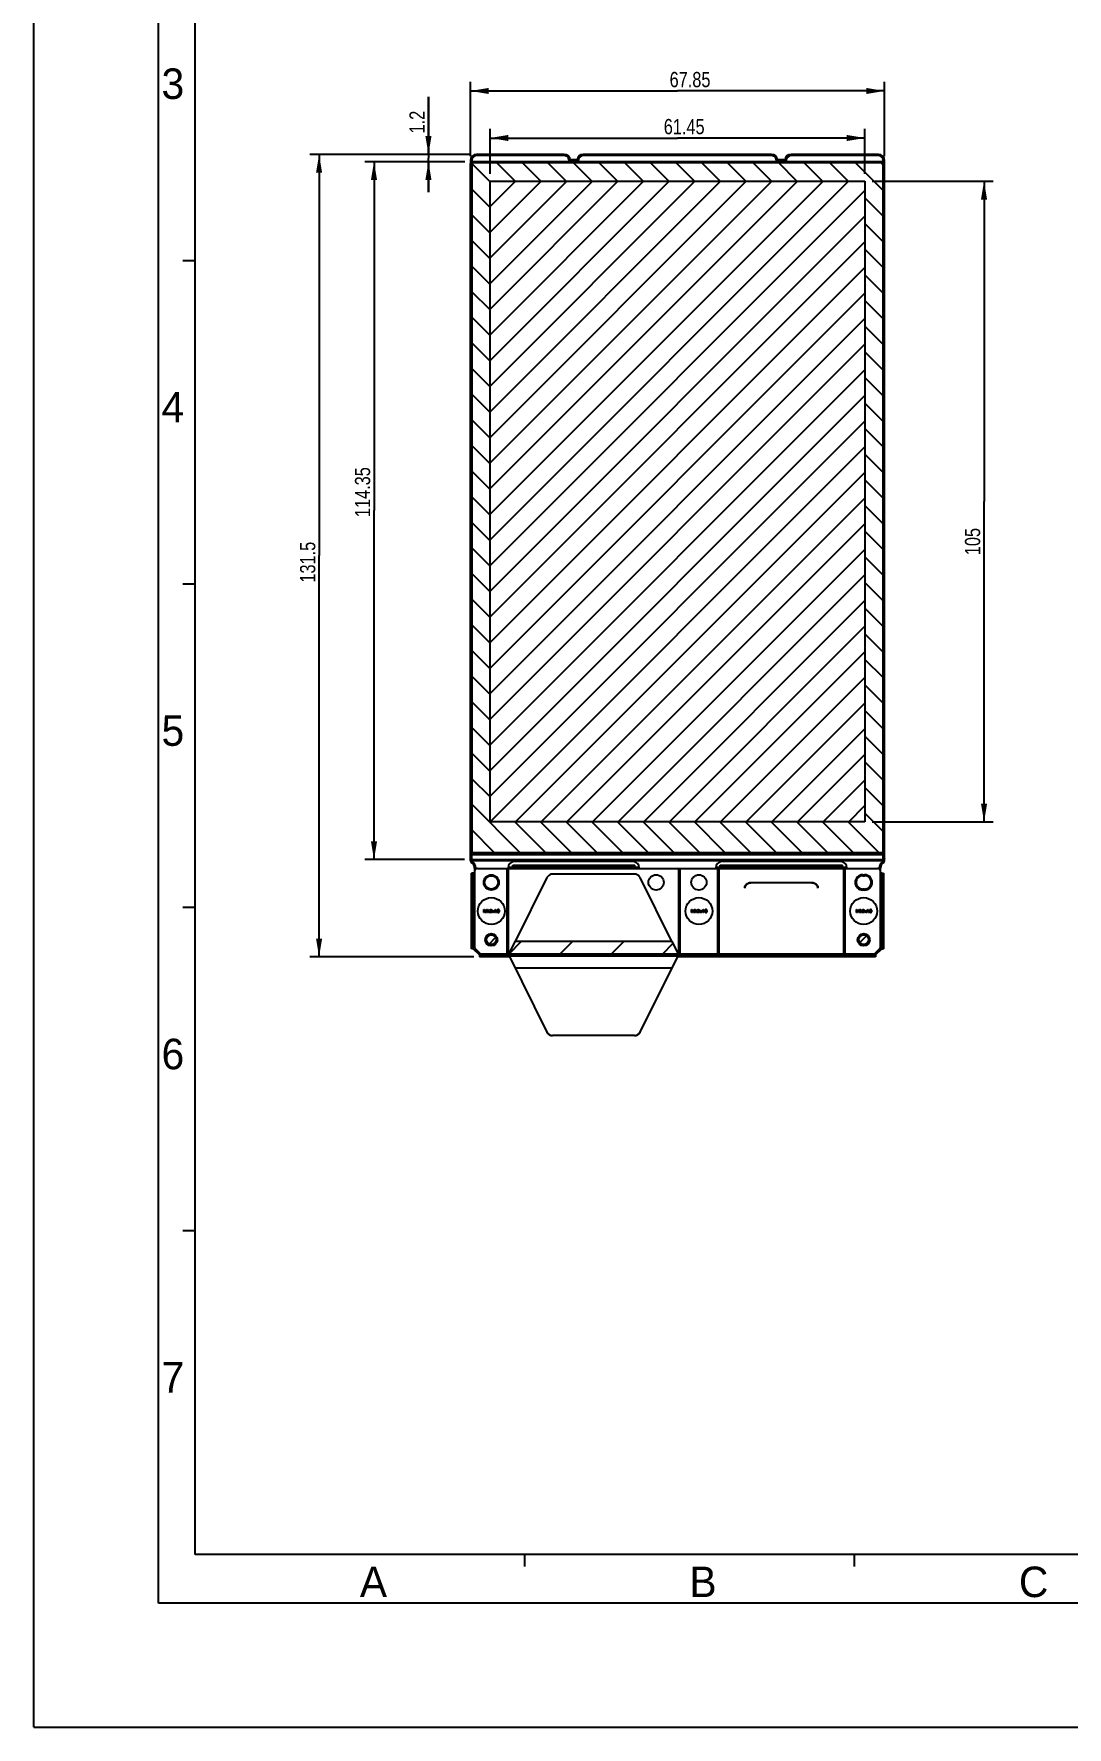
# Model space of a CAD drawing. Header units: millimetres. Extents: x 0 to 594, y 0 to 420.
# Drawn here: x 0 to 169.3, y 0 to 277.5 of the extents above; entities that cross this region are included whole.
import ezdxf

# ---------------------------------------------------------------- set-up
doc = ezdxf.new("R2010")
doc.units = ezdxf.units.MM
doc.header["$LTSCALE"] = 32.67
doc.layers.get('0').update_dxf_attribs({"linetype": 'CONTINUOUS'})
for name, color, linetype in [('5_CURVES', 7, 'CONTINUOUS'), ('6_SURFS', 7, 'CONTINUOUS'), ('ASSEM_MEM', 7, 'CONTINUOUS')]:
    doc.layers.add(name, color=color, linetype=linetype)
doc.styles.get("Standard").update_dxf_attribs({"font": 'txt', "width": 0.8})
doc.styles.add('TEXTSTYLE_2', font='txt')
doc.dimstyles.new('DIMSTYLE_1', dxfattribs={"dimtxt": 2.5, "dimasz": 3, "dimexe": 1.5, "dimexo": 1.2, "dimtad": 1, "dimdsep": 46, "dimtxsty": 'STANDARD', "dimblk": '_FILLED', "dimblk1": '_FILLED', "dimblk2": '_FILLED', "dimcen": 0.09, "dimazin": 2, "dimtp": 0.01, "dimtm": 0.01, "dimtfac": 1, "dimtofl": 0, "dimtmove": 0, "dimatfit": 3, "dimldrblk": '_FILLED', "dimfxl": 1, "dimtolj": 1, "dimarcsym": 0})

# ---------------------------------------------------------------- blocks, each defined once
blk = doc.blocks.new('_FILLED')
at = {"color": 0, "linetype": 'BYBLOCK'}
blk.add_solid([(0, 0), (-1, 0.167), (-1, -0.167)], dxfattribs=at)
blk = doc.blocks.new('*D0')
at = {"color": 7, "linetype": 'CONTINUOUS'}
for p, q in [((71.55, 257.43), (71.55, 269.62)), ((139.4, 257.43), (139.4, 269.62)), ((71.55, 268.12), (105.48, 268.12)), ((139.4, 268.12), (105.48, 268.12))]:
    blk.add_line(p, q, dxfattribs=at)
at = {"color": 7, "linetype": 'CONTINUOUS', "xscale": 3, "yscale": 3, "zscale": 3, "rotation": 180}
blk.add_blockref('_FILLED', (71.55, 268.12), dxfattribs=at)
at = {"color": 7, "linetype": 'CONTINUOUS', "xscale": 3, "yscale": 3, "zscale": 3}
blk.add_blockref('_FILLED', (139.4, 268.12), dxfattribs=at)
at = {"color": 7, "linetype": 'CONTINUOUS', "insert": (107.53, 271.24), "char_height": 2.5, "width": 10, "attachment_point": 2, "line_spacing_factor": 0.9}
blk.add_mtext('67.85', dxfattribs=at)
blk = doc.blocks.new('*D1')
at = {"color": 7, "linetype": 'CONTINUOUS'}
for p, q in [((71.35, 257.73), (45.24, 257.73)), ((46.74, 257.73), (46.74, 191.98)), ((46.74, 126.23), (46.74, 191.98)), ((72.11, 126.23), (45.24, 126.23))]:
    blk.add_line(p, q, dxfattribs=at)
at = {"color": 7, "linetype": 'CONTINUOUS', "xscale": 3, "yscale": 3, "zscale": 3}
for p, rotation in [((46.74, 257.73), 90), ((46.74, 126.23), 270)]:
    blk.add_blockref('_FILLED', p, dxfattribs=dict(at, rotation=rotation))
at = {"color": 7, "linetype": 'CONTINUOUS', "insert": (43.62, 190.9), "char_height": 2.5, "width": 10, "attachment_point": 2, "rotation": 90, "line_spacing_factor": 0.9}
blk.add_mtext('131.5', dxfattribs=at)
blk = doc.blocks.new('*D4')
at = {"color": 7, "linetype": 'CONTINUOUS'}
for p, q in [((64.66, 257.73), (64.66, 267.16)), ((64.66, 267.16), (64.66, 257.13)), ((71.35, 257.73), (63.16, 257.73)), ((70.65, 256.53), (63.16, 256.53)), ((64.66, 251.53), (64.66, 257.13)), ((64.66, 256.53), (64.66, 251.53))]:
    blk.add_line(p, q, dxfattribs=at)
at = {"color": 7, "linetype": 'CONTINUOUS', "xscale": 3, "yscale": 3, "zscale": 3}
for p, rotation in [((64.66, 257.73), 270), ((64.66, 256.53), 90)]:
    blk.add_blockref('_FILLED', p, dxfattribs=dict(at, rotation=rotation))
at = {"color": 7, "linetype": 'CONTINUOUS', "insert": (61.54, 261.16), "char_height": 2.5, "width": 6, "attachment_point": 1, "rotation": 90, "line_spacing_factor": 0.9}
blk.add_mtext('1.2', dxfattribs=at)
blk = doc.blocks.new('*D5')
at = {"color": 7, "linetype": 'CONTINUOUS'}
for p, q in [((70.65, 256.53), (54.24, 256.53)), ((55.74, 256.53), (55.74, 199.36)), ((55.74, 142.18), (55.74, 199.36)), ((70.55, 142.18), (54.24, 142.18))]:
    blk.add_line(p, q, dxfattribs=at)
at = {"color": 7, "linetype": 'CONTINUOUS', "xscale": 3, "yscale": 3, "zscale": 3}
for p, rotation in [((55.74, 256.53), 90), ((55.74, 142.18), 270)]:
    blk.add_blockref('_FILLED', p, dxfattribs=dict(at, rotation=rotation))
at = {"color": 7, "linetype": 'CONTINUOUS', "insert": (52.61, 202.38), "char_height": 2.5, "width": 12, "attachment_point": 2, "rotation": 90, "line_spacing_factor": 0.9}
blk.add_mtext('114.35', dxfattribs=at)
blk = doc.blocks.new('*D6')
at = {"color": 7, "linetype": 'CONTINUOUS'}
for p, q in [((137.4, 253.33), (157.21, 253.33)), ((155.71, 253.33), (155.71, 200.83)), ((155.71, 148.33), (155.71, 200.83)), ((137.4, 148.33), (157.21, 148.33))]:
    blk.add_line(p, q, dxfattribs=at)
at = {"color": 7, "linetype": 'CONTINUOUS', "xscale": 3, "yscale": 3, "zscale": 3}
for p, rotation in [((155.71, 253.33), 90), ((155.71, 148.33), 270)]:
    blk.add_blockref('_FILLED', p, dxfattribs=dict(at, rotation=rotation))
at = {"color": 7, "linetype": 'CONTINUOUS', "insert": (152.58, 194.28), "char_height": 2.5, "width": 6, "attachment_point": 2, "rotation": 90, "line_spacing_factor": 0.9}
blk.add_mtext('105', dxfattribs=at)
blk = doc.blocks.new('*D7')
at = {"color": 7, "linetype": 'CONTINUOUS'}
for p, q in [((74.75, 254.53), (74.75, 261.91)), ((136.2, 254.53), (136.2, 261.91)), ((74.75, 260.41), (105.48, 260.41)), ((136.2, 260.41), (105.48, 260.41))]:
    blk.add_line(p, q, dxfattribs=at)
at = {"color": 7, "linetype": 'CONTINUOUS', "xscale": 3, "yscale": 3, "zscale": 3, "rotation": 180}
blk.add_blockref('_FILLED', (74.75, 260.41), dxfattribs=at)
at = {"color": 7, "linetype": 'CONTINUOUS', "xscale": 3, "yscale": 3, "zscale": 3}
blk.add_blockref('_FILLED', (136.2, 260.41), dxfattribs=at)
at = {"color": 7, "linetype": 'CONTINUOUS', "insert": (106.57, 263.53), "char_height": 2.5, "width": 10, "attachment_point": 2, "line_spacing_factor": 0.9}
blk.add_mtext('61.45', dxfattribs=at)

msp = doc.modelspace()

# ---------------------------------------------------------------- linework, layer by layer
at = {"color": 7, "linetype": 'CONTINUOUS'}
for p, q in [((0, 0), (0, 420)), ((20.422, 20.309), (20.422, 405.309)), ((26.422, 28.309), (26.422, 397.309)), ((71.552, 256.731), (71.552, 256.231)), ((71.752, 256.731), (71.552, 256.731)), ((71.752, 256.731), (71.752, 256.513)), ((72.552, 257.531), (72.552, 257.731)), ((86.915, 257.731), (72.552, 257.731)), ((86.915, 257.531), (72.552, 257.531)), ((86.915, 257.531), (86.915, 257.731)), ((89.221, 256.631), (87.709, 256.631)), ((89.02, 256.831), (87.91, 256.831)), ((90.015, 257.531), (90.015, 257.731)), ((120.89, 257.731), (90.015, 257.731)), ((120.89, 257.531), (90.015, 257.531)), ((120.89, 257.531), (120.89, 257.731)), ((123.296, 256.631), (121.684, 256.631)), ((123.095, 256.831), (121.885, 256.831)), ((124.09, 257.531), (124.09, 257.731)), ((138.402, 257.731), (124.09, 257.731)), ((138.402, 257.531), (124.09, 257.531)), ((138.402, 257.531), (138.402, 257.731)), ((139.202, 256.513), (139.202, 256.731)), ((139.202, 256.731), (139.402, 256.731)), ((139.402, 256.231), (139.402, 256.731)), ((26.422, 240.309), (24.422, 240.309)), ((26.422, 187.309), (24.422, 187.309)), ((26.422, 134.309), (24.422, 134.309)), ((26.422, 81.309), (24.422, 81.309)), ((564.922, 28.309), (26.422, 28.309)), ((80.422, 28.309), (80.422, 26.309)), ((134.422, 28.309), (134.422, 26.309)), ((571.422, 20.309), (20.422, 20.309)), ((0, 0), (594, 0))]:
    msp.add_line(p, q, dxfattribs=at)
for points in [[(87.91, 256.831), (87.811, 256.726), (87.709, 256.631)], [(89.02, 256.831), (89.119, 256.726), (89.221, 256.631)], [(90.015, 257.531), (89.75, 257.485), (89.514, 257.354), (89.334, 257.151), (89.233, 256.901), (89.221, 256.631)], [(121.885, 256.831), (121.786, 256.726), (121.684, 256.631)], [(123.095, 256.831), (123.194, 256.726), (123.296, 256.631)], [(124.09, 257.531), (123.825, 257.485), (123.589, 257.354), (123.409, 257.151), (123.308, 256.901), (123.296, 256.631)]]:
    msp.add_lwpolyline(points, dxfattribs=at)
for centre, radius, start, end in [((72.552, 256.731), 1, 90, 180), ((72.552, 256.731), 0.8, 90, 180), ((86.915, 256.731), 1, 5.73917, 90), ((86.915, 256.731), 0.8, 352.81924, 90), ((90.015, 256.731), 1, 90, 174.26083), ((120.89, 256.731), 1, 5.73917, 90), ((120.89, 256.731), 0.8, 352.81924, 90), ((124.09, 256.731), 1, 90, 174.26083), ((138.402, 256.731), 1, 0, 90), ((138.402, 256.731), 0.8, 0, 90)]:
    msp.add_arc(centre, radius, start, end, dxfattribs=at)
at = {"layer": '5_CURVES', "color": 7, "linetype": 'CONTINUOUS'}
for p, q in [((71.752, 256.231), (71.752, 143.323)), ((74.752, 253.231), (71.752, 256.231)), ((139.102, 256.331), (71.852, 256.331)), ((78.853, 253.331), (75.853, 256.331)), ((83.053, 253.331), (80.053, 256.331)), ((87.253, 253.331), (84.253, 256.331)), ((91.453, 253.331), (88.453, 256.331)), ((95.653, 253.331), (92.653, 256.331)), ((99.854, 253.331), (96.854, 256.331)), ((104.054, 253.331), (101.054, 256.331)), ((108.254, 253.331), (105.254, 256.331)), ((112.454, 253.331), (109.454, 256.331)), ((116.655, 253.331), (113.655, 256.331)), ((120.855, 253.331), (117.855, 256.331)), ((125.055, 253.331), (122.055, 256.331)), ((129.255, 253.331), (126.255, 256.331)), ((133.455, 253.331), (130.455, 256.331)), ((139.202, 251.784), (134.656, 256.331)), ((139.202, 255.984), (138.856, 256.331)), ((139.202, 143.323), (139.202, 256.231)), ((74.752, 148.358), (74.752, 253.331)), ((74.752, 249.163), (78.92, 253.331)), ((74.752, 244.963), (83.12, 253.331)), ((74.752, 240.763), (87.32, 253.331)), ((74.752, 236.562), (91.521, 253.331)), ((74.752, 232.362), (95.721, 253.331)), ((74.752, 228.162), (99.921, 253.331)), ((74.752, 223.962), (104.121, 253.331)), ((74.752, 219.762), (108.321, 253.331)), ((74.752, 215.561), (112.522, 253.331)), ((74.752, 211.361), (116.722, 253.331)), ((74.752, 207.161), (120.922, 253.331)), ((74.752, 202.961), (125.122, 253.331)), ((74.752, 198.76), (129.322, 253.331)), ((74.752, 194.56), (133.523, 253.331)), ((74.752, 253.331), (136.202, 253.331)), ((136.202, 253.331), (136.202, 148.329)), ((74.752, 249.03), (71.752, 252.03)), ((74.752, 190.36), (136.202, 251.81)), ((139.202, 247.584), (136.202, 250.584)), ((74.752, 244.83), (71.752, 247.83)), ((74.752, 186.16), (136.202, 247.61)), ((139.202, 243.383), (136.202, 246.383)), ((74.752, 240.63), (71.752, 243.63)), ((74.752, 181.96), (136.202, 243.41)), ((139.202, 239.183), (136.202, 242.183)), ((74.752, 236.43), (71.752, 239.43)), ((74.752, 177.759), (136.202, 239.209)), ((139.202, 234.983), (136.202, 237.983)), ((74.752, 232.229), (71.752, 235.229)), ((74.752, 173.559), (136.202, 235.009)), ((139.202, 230.783), (136.202, 233.783)), ((74.752, 228.029), (71.752, 231.029)), ((74.752, 169.359), (136.202, 230.809)), ((139.202, 226.582), (136.202, 229.582)), ((74.752, 223.829), (71.752, 226.829)), ((74.752, 165.159), (136.202, 226.609)), ((139.202, 222.382), (136.202, 225.382)), ((74.752, 219.629), (71.752, 222.629)), ((74.752, 160.959), (136.202, 222.409)), ((139.202, 218.182), (136.202, 221.182)), ((74.752, 215.429), (71.752, 218.429)), ((74.752, 156.758), (136.202, 218.208)), ((139.202, 213.982), (136.202, 216.982)), ((74.752, 211.228), (71.752, 214.228)), ((74.752, 152.558), (136.202, 214.008)), ((139.202, 209.782), (136.202, 212.782)), ((74.752, 207.028), (71.752, 210.028)), ((74.752, 148.358), (136.202, 209.808)), ((139.202, 205.581), (136.202, 208.581)), ((74.752, 202.828), (71.752, 205.828)), ((78.951, 148.356), (136.202, 205.608)), ((139.202, 201.381), (136.202, 204.381)), ((74.752, 198.628), (71.752, 201.628)), ((83.149, 148.354), (136.202, 201.407)), ((139.202, 197.181), (136.202, 200.181)), ((74.752, 194.428), (71.752, 197.428)), ((87.347, 148.352), (136.202, 197.207)), ((139.202, 192.981), (136.202, 195.981)), ((74.752, 190.227), (71.752, 193.227)), ((91.545, 148.35), (136.202, 193.007)), ((139.202, 188.781), (136.202, 191.781)), ((74.752, 186.027), (71.752, 189.027)), ((95.743, 148.348), (136.202, 188.807)), ((139.202, 184.58), (136.202, 187.58)), ((74.752, 181.827), (71.752, 184.827)), ((99.942, 148.346), (136.202, 184.607)), ((139.202, 180.38), (136.202, 183.38)), ((74.752, 177.627), (71.752, 180.627)), ((104.14, 148.344), (136.202, 180.406)), ((139.202, 176.18), (136.202, 179.18)), ((74.752, 173.426), (71.752, 176.426)), ((108.338, 148.342), (136.202, 176.206)), ((139.202, 171.98), (136.202, 174.98)), ((74.752, 169.226), (71.752, 172.226)), ((112.536, 148.34), (136.202, 172.006)), ((139.202, 167.779), (136.202, 170.779)), ((74.752, 165.026), (71.752, 168.026)), ((116.735, 148.338), (136.202, 167.806)), ((139.202, 163.579), (136.202, 166.579)), ((74.752, 160.826), (71.752, 163.826)), ((120.933, 148.336), (136.202, 163.606)), ((139.202, 159.379), (136.202, 162.379)), ((74.752, 156.626), (71.752, 159.626)), ((125.131, 148.334), (136.202, 159.405)), ((139.202, 155.179), (136.202, 158.179)), ((74.752, 152.425), (71.752, 155.425)), ((129.329, 148.332), (136.202, 155.205)), ((139.202, 150.979), (136.202, 153.979)), ((79.654, 143.323), (71.752, 151.225)), ((133.527, 148.33), (136.202, 151.005)), ((136.202, 148.329), (74.752, 148.358)), ((83.854, 143.323), (78.822, 148.356)), ((88.055, 143.323), (83.024, 148.354)), ((92.255, 143.323), (87.226, 148.352)), ((96.455, 143.323), (91.428, 148.35)), ((100.655, 143.323), (95.631, 148.348)), ((104.855, 143.323), (99.833, 148.346)), ((109.056, 143.323), (104.035, 148.344)), ((113.256, 143.323), (108.237, 148.342)), ((117.456, 143.323), (112.44, 148.34)), ((121.656, 143.323), (116.642, 148.338)), ((125.857, 143.323), (120.844, 148.336)), ((130.057, 143.323), (125.046, 148.334)), ((134.257, 143.323), (129.248, 148.332)), ((138.457, 143.323), (133.451, 148.33)), ((139.202, 146.778), (136.202, 149.778)), ((75.454, 143.323), (71.752, 147.025)), ((71.752, 143.323), (139.202, 143.323))]:
    msp.add_line(p, q, dxfattribs=at)
for centre, start, end in [((71.852, 256.231), 90, 180), ((139.102, 256.231), 0, 90)]:
    msp.add_arc(centre, 0.1, start, end, dxfattribs=at)
at = {"layer": '6_SURFS', "color": 7, "linetype": 'CONTINUOUS'}
for p, q in [((71.552, 142.031), (71.552, 256.231)), ((71.752, 256.231), (71.552, 256.231)), ((71.752, 142.015), (71.752, 256.231)), ((71.852, 256.331), (71.852, 256.531)), ((139.102, 256.531), (71.852, 256.531)), ((139.102, 256.331), (71.852, 256.331)), ((139.102, 256.331), (139.102, 256.531)), ((139.202, 142.015), (139.202, 256.231)), ((139.202, 256.231), (139.402, 256.231)), ((139.402, 142.031), (139.402, 256.231)), ((71.552, 143.023), (139.402, 143.023)), ((71.553, 142.004), (71.653, 142.009)), ((71.652, 142.024), (71.752, 142.023)), ((71.653, 142.009), (71.753, 142.015)), ((71.752, 142.183), (139.202, 142.183)), ((71.753, 142.015), (139.202, 142.015)), ((71.885, 141.782), (71.773, 141.616)), ((98.215, 141.831), (78.715, 141.831)), ((132.24, 141.831), (112.74, 141.831)), ((139.07, 141.782), (139.182, 141.616)), ((139.202, 142.015), (139.402, 142.004)), ((72.215, 140.786), (72.215, 140.231)), ((72.415, 140.786), (72.215, 140.786)), ((72.415, 140.786), (72.415, 140.63)), ((77.715, 140.831), (77.715, 140.731)), ((99.215, 140.831), (99.215, 140.731)), ((111.74, 140.831), (111.74, 140.731)), ((133.24, 140.731), (133.24, 140.831)), ((138.54, 140.786), (138.74, 140.786)), ((138.54, 140.628), (138.54, 140.786)), ((138.74, 140.231), (138.74, 140.786))]:
    msp.add_line(p, q, dxfattribs=at)
for points in [[(71.752, 142.183), (71.652, 142.205), (71.579, 142.267), (71.552, 142.351)], [(71.552, 142.031), (71.579, 142.027), (71.652, 142.024)], [(139.402, 142.351), (139.376, 142.267), (139.302, 142.205), (139.202, 142.183)], [(139.202, 142.023), (139.302, 142.024), (139.376, 142.027), (139.402, 142.031)]]:
    msp.add_lwpolyline(points, dxfattribs=at)
for centre, radius, start, end in [((71.852, 256.231), 0.3, 90, 180), ((71.852, 256.231), 0.1, 90, 180), ((139.102, 256.231), 0.3, 0, 90), ((139.102, 256.231), 0.1, 0, 90), ((72.052, 142.031), 0.5, 180, 236.05939), ((72.052, 142.031), 0.3, 183.03181, 236.05939), ((71.215, 140.786), 1, 0, 56.05939), ((71.215, 140.786), 1.2, 0, 56.05939), ((78.715, 140.831), 1, 90, 180), ((98.215, 140.831), 1, 0, 90), ((112.74, 140.831), 1, 90, 180), ((132.24, 140.831), 1, 0, 90), ((139.74, 140.786), 1.2, 123.94061, 180), ((139.74, 140.786), 1, 123.94061, 180), ((138.902, 142.031), 0.3, 303.94061, 356.96819), ((138.902, 142.031), 0.5, 303.94061, 360)]:
    msp.add_arc(centre, radius, start, end, dxfattribs=at)
at = {"layer": 'ASSEM_MEM', "color": 7, "linetype": 'CONTINUOUS'}
for p, q in [((71.714, 127.531), (71.714, 139.931)), ((72.014, 139.931), (71.714, 139.931)), ((71.714, 139.118), (72.014, 139.118)), ((71.714, 138.906), (72.014, 138.906)), ((72.215, 140.131), (72.014, 139.931)), ((72.014, 127.531), (72.014, 139.931)), ((72.214, 140.231), (72.214, 127.813)), ((72.714, 140.731), (138.239, 140.731)), ((77.514, 140.731), (77.514, 126.731)), ((77.714, 140.731), (77.714, 126.731)), ((77.731, 140.931), (99.199, 140.931)), ((78.464, 140.931), (78.464, 141.231)), ((78.464, 141.231), (98.464, 141.231)), ((78.764, 140.931), (78.764, 141.231)), ((84.088, 139.226), (78.86, 128.731)), ((84.208, 139.413), (84.088, 139.226)), ((84.366, 139.568), (84.208, 139.413)), ((84.553, 139.684), (84.366, 139.568)), ((84.762, 139.756), (84.553, 139.684)), ((84.983, 139.781), (84.762, 139.756)), ((98.445, 139.781), (84.983, 139.781)), ((98.164, 140.931), (98.164, 141.231)), ((98.666, 139.756), (98.445, 139.781)), ((98.464, 140.931), (98.464, 141.231)), ((98.874, 139.684), (98.666, 139.756)), ((99.062, 139.568), (98.874, 139.684)), ((99.219, 139.413), (99.062, 139.568)), ((99.34, 139.226), (99.219, 139.413)), ((104.568, 128.731), (99.34, 139.226)), ((105.714, 126.731), (105.714, 140.731)), ((105.914, 126.731), (105.914, 140.731)), ((111.756, 140.931), (133.224, 140.931)), ((112.039, 140.731), (112.039, 126.731)), ((112.239, 140.731), (112.239, 126.731)), ((112.489, 141.231), (132.489, 141.231)), ((112.489, 140.931), (112.489, 141.231)), ((112.789, 140.931), (112.789, 141.231)), ((132.189, 140.931), (132.189, 141.231)), ((132.489, 140.931), (132.489, 141.231)), ((132.739, 126.731), (132.739, 140.731)), ((132.939, 126.731), (132.939, 140.731)), ((135.839, 139.681), (136.139, 139.681)), ((135.839, 139.531), (136.139, 139.531)), ((138.739, 127.813), (138.739, 140.231)), ((138.939, 139.931), (138.74, 140.13)), ((138.939, 139.931), (139.239, 139.931)), ((138.939, 127.531), (138.939, 139.931)), ((139.239, 139.118), (138.939, 139.118)), ((139.239, 138.906), (138.939, 138.906)), ((139.239, 139.931), (139.239, 127.531)), ((116.509, 137.657), (116.49, 137.488)), ((127.49, 138.379), (117.49, 138.379)), ((117.49, 138.354), (117.49, 138.379)), ((127.49, 138.354), (117.49, 138.354)), ((127.49, 138.354), (127.49, 138.379)), ((136.139, 137.331), (135.839, 137.331)), ((136.139, 137.181), (135.839, 137.181)), ((72.014, 127.831), (71.714, 127.831)), ((72.272, 127.672), (73.155, 126.789)), ((74.621, 128.318), (75.676, 129.373)), ((77.864, 126.731), (78.86, 128.731)), ((77.864, 126.731), (79.864, 128.731)), ((104.568, 128.731), (78.86, 128.731)), ((86.264, 126.731), (88.264, 128.731)), ((94.665, 126.731), (96.665, 128.731)), ((103.065, 126.731), (104.733, 128.398)), ((104.568, 128.731), (105.564, 126.731)), ((135.344, 128.558), (136.461, 129.675)), ((137.797, 126.789), (138.68, 127.672)), ((138.681, 127.672), (138.739, 127.731)), ((138.939, 127.831), (139.239, 127.831)), ((72.014, 127.531), (71.714, 127.531)), ((72.014, 127.531), (73.014, 126.531)), ((73.014, 126.531), (73.014, 126.231)), ((73.014, 126.531), (77.864, 126.531)), ((77.939, 126.231), (73.014, 126.231)), ((73.297, 126.731), (77.864, 126.731)), ((73.314, 126.531), (73.314, 126.231)), ((77.864, 126.381), (77.864, 126.731)), ((77.864, 126.731), (105.564, 126.731)), ((77.864, 126.681), (105.564, 126.681)), ((77.864, 126.431), (105.564, 126.431)), ((77.864, 126.381), (84.088, 113.885)), ((77.864, 126.381), (105.564, 126.381)), ((99.34, 113.885), (105.564, 126.381)), ((137.939, 126.231), (105.489, 126.231)), ((105.564, 126.731), (137.656, 126.731)), ((105.564, 126.381), (105.564, 126.731)), ((105.564, 126.531), (137.939, 126.531)), ((137.639, 126.531), (137.639, 126.231)), ((137.939, 126.531), (138.939, 127.531)), ((137.939, 126.531), (137.939, 126.231)), ((138.939, 127.531), (139.239, 127.531)), ((98.445, 113.331), (84.983, 113.331))]:
    msp.add_line(p, q, dxfattribs=at)
at = {"layer": 'ASSEM_MEM', "color": 40, "linetype": 'CONTINUOUS'}
for p, q in [((73.764, 133.481), (73.764, 133.981)), ((73.764, 133.981), (73.858, 133.981)), ((73.827, 133.481), (73.764, 133.481)), ((73.973, 133.481), (73.827, 133.874)), ((73.827, 133.874), (73.827, 133.481)), ((73.858, 133.981), (74.014, 133.534)), ((74.056, 133.481), (73.973, 133.481)), ((74.014, 133.534), (74.171, 133.981)), ((74.202, 133.874), (74.056, 133.481)), ((74.171, 133.981), (74.264, 133.981)), ((74.202, 133.481), (74.202, 133.874)), ((74.264, 133.481), (74.202, 133.481)), ((74.264, 133.981), (74.264, 133.481)), ((74.348, 133.906), (74.41, 133.981)), ((74.348, 133.821), (74.348, 133.906)), ((74.41, 133.895), (74.348, 133.821)), ((74.41, 133.981), (74.473, 133.981)), ((74.41, 133.481), (74.41, 133.895)), ((74.473, 133.481), (74.41, 133.481)), ((74.473, 133.981), (74.473, 133.481)), ((74.556, 133.481), (74.556, 133.534)), ((74.556, 133.534), (74.608, 133.534)), ((74.608, 133.481), (74.556, 133.481)), ((74.608, 133.534), (74.608, 133.481)), ((74.691, 133.534), (74.983, 133.8)), ((74.691, 133.481), (74.691, 133.534)), ((75.066, 133.481), (74.691, 133.481)), ((74.702, 133.864), (74.712, 133.906)), ((74.754, 133.864), (74.702, 133.864)), ((74.712, 133.906), (74.754, 133.949)), ((74.754, 133.949), (74.796, 133.97)), ((74.775, 133.895), (74.754, 133.864)), ((74.806, 133.917), (74.775, 133.895)), ((75.035, 133.768), (74.775, 133.534)), ((74.775, 133.534), (75.066, 133.534)), ((74.796, 133.97), (74.869, 133.981)), ((74.858, 133.927), (74.806, 133.917)), ((74.9, 133.927), (74.858, 133.927)), ((74.869, 133.981), (74.91, 133.981)), ((74.952, 133.917), (74.9, 133.927)), ((74.91, 133.981), (74.973, 133.97)), ((74.983, 133.895), (74.952, 133.917)), ((74.973, 133.97), (75.014, 133.949)), ((75.004, 133.864), (74.983, 133.895)), ((74.983, 133.8), (75.004, 133.842)), ((75.004, 133.842), (75.004, 133.864)), ((75.014, 133.949), (75.056, 133.906)), ((75.056, 133.8), (75.035, 133.768)), ((75.056, 133.906), (75.066, 133.864)), ((75.066, 133.842), (75.056, 133.8)), ((75.066, 133.864), (75.066, 133.842)), ((75.066, 133.534), (75.066, 133.481)), ((75.296, 133.651), (75.15, 133.821)), ((75.15, 133.821), (75.212, 133.821)), ((75.15, 133.481), (75.296, 133.651)), ((75.212, 133.481), (75.15, 133.481)), ((75.212, 133.821), (75.327, 133.683)), ((75.327, 133.619), (75.212, 133.481)), ((75.327, 133.683), (75.441, 133.821)), ((75.441, 133.481), (75.327, 133.619)), ((75.504, 133.821), (75.358, 133.651)), ((75.358, 133.651), (75.504, 133.481)), ((75.441, 133.821), (75.504, 133.821)), ((75.504, 133.481), (75.441, 133.481)), ((75.587, 133.906), (75.65, 133.981)), ((75.587, 133.821), (75.587, 133.906)), ((75.65, 133.895), (75.587, 133.821)), ((75.65, 133.981), (75.712, 133.981)), ((75.65, 133.481), (75.65, 133.895)), ((75.712, 133.481), (75.65, 133.481)), ((75.712, 133.981), (75.712, 133.481)), ((75.796, 133.481), (75.796, 133.534)), ((75.796, 133.534), (75.848, 133.534)), ((75.848, 133.481), (75.796, 133.481)), ((75.848, 133.534), (75.848, 133.481)), ((75.941, 133.832), (75.931, 133.778)), ((75.931, 133.778), (75.931, 133.683)), ((75.931, 133.683), (75.941, 133.629)), ((75.952, 133.864), (75.941, 133.832)), ((75.941, 133.629), (75.952, 133.598)), ((75.973, 133.906), (75.952, 133.864)), ((75.952, 133.598), (75.973, 133.555)), ((76.004, 133.938), (75.973, 133.906)), ((75.973, 133.555), (76.004, 133.523)), ((75.994, 133.832), (75.983, 133.768)), ((75.983, 133.768), (75.983, 133.693)), ((75.983, 133.693), (75.994, 133.629)), ((76.035, 133.895), (75.994, 133.832)), ((75.994, 133.629), (76.035, 133.566)), ((76.056, 133.97), (76.004, 133.938)), ((76.004, 133.523), (76.056, 133.491)), ((76.066, 133.917), (76.035, 133.895)), ((76.035, 133.566), (76.066, 133.544)), ((76.119, 133.981), (76.056, 133.97)), ((76.056, 133.491), (76.119, 133.481)), ((76.119, 133.927), (76.066, 133.917)), ((76.066, 133.544), (76.119, 133.534)), ((76.181, 133.97), (76.119, 133.981)), ((76.171, 133.917), (76.119, 133.927)), ((76.119, 133.534), (76.171, 133.544)), ((76.119, 133.481), (76.181, 133.491)), ((76.202, 133.895), (76.171, 133.917)), ((76.171, 133.544), (76.202, 133.566)), ((76.233, 133.938), (76.181, 133.97)), ((76.181, 133.491), (76.233, 133.523)), ((76.244, 133.832), (76.202, 133.895)), ((76.202, 133.566), (76.244, 133.629)), ((76.264, 133.906), (76.233, 133.938)), ((76.233, 133.523), (76.264, 133.555)), ((76.254, 133.768), (76.244, 133.832)), ((76.244, 133.629), (76.254, 133.693)), ((76.254, 133.693), (76.254, 133.768)), ((76.285, 133.864), (76.264, 133.906)), ((76.264, 133.555), (76.285, 133.598)), ((76.296, 133.832), (76.285, 133.864)), ((76.285, 133.598), (76.296, 133.629)), ((76.306, 133.778), (76.296, 133.832)), ((76.296, 133.629), (76.306, 133.683)), ((76.306, 133.683), (76.306, 133.778)), ((107.789, 133.981), (107.883, 133.981)), ((107.789, 133.481), (107.789, 133.981)), ((107.852, 133.481), (107.789, 133.481)), ((107.998, 133.481), (107.852, 133.874)), ((107.852, 133.874), (107.852, 133.481)), ((107.883, 133.981), (108.039, 133.534)), ((108.081, 133.481), (107.998, 133.481)), ((108.039, 133.534), (108.196, 133.981)), ((108.227, 133.874), (108.081, 133.481)), ((108.196, 133.981), (108.289, 133.981)), ((108.227, 133.481), (108.227, 133.874)), ((108.289, 133.481), (108.227, 133.481)), ((108.289, 133.981), (108.289, 133.481)), ((108.373, 133.906), (108.435, 133.981)), ((108.373, 133.821), (108.373, 133.906)), ((108.435, 133.895), (108.373, 133.821)), ((108.435, 133.981), (108.498, 133.981)), ((108.435, 133.481), (108.435, 133.895)), ((108.498, 133.481), (108.435, 133.481)), ((108.498, 133.981), (108.498, 133.481)), ((108.581, 133.534), (108.633, 133.534)), ((108.581, 133.481), (108.581, 133.534)), ((108.633, 133.481), (108.581, 133.481)), ((108.633, 133.534), (108.633, 133.481)), ((108.716, 133.534), (109.008, 133.8)), ((108.716, 133.481), (108.716, 133.534)), ((109.091, 133.481), (108.716, 133.481)), ((108.727, 133.864), (108.737, 133.906)), ((108.779, 133.864), (108.727, 133.864)), ((108.737, 133.906), (108.779, 133.949)), ((108.779, 133.949), (108.821, 133.97)), ((108.8, 133.895), (108.779, 133.864)), ((108.831, 133.917), (108.8, 133.895)), ((109.06, 133.768), (108.8, 133.534)), ((108.8, 133.534), (109.091, 133.534)), ((108.821, 133.97), (108.894, 133.981)), ((108.883, 133.927), (108.831, 133.917)), ((108.925, 133.927), (108.883, 133.927)), ((108.894, 133.981), (108.935, 133.981)), ((108.977, 133.917), (108.925, 133.927)), ((108.935, 133.981), (108.998, 133.97)), ((109.008, 133.895), (108.977, 133.917)), ((108.998, 133.97), (109.039, 133.949)), ((109.029, 133.864), (109.008, 133.895)), ((109.008, 133.8), (109.029, 133.842)), ((109.029, 133.842), (109.029, 133.864)), ((109.039, 133.949), (109.081, 133.906)), ((109.081, 133.8), (109.06, 133.768)), ((109.081, 133.906), (109.091, 133.864)), ((109.091, 133.842), (109.081, 133.8)), ((109.091, 133.864), (109.091, 133.842)), ((109.091, 133.534), (109.091, 133.481)), ((109.321, 133.651), (109.175, 133.821)), ((109.175, 133.821), (109.237, 133.821)), ((109.175, 133.481), (109.321, 133.651)), ((109.237, 133.481), (109.175, 133.481)), ((109.237, 133.821), (109.352, 133.683)), ((109.352, 133.619), (109.237, 133.481)), ((109.352, 133.683), (109.466, 133.821)), ((109.466, 133.481), (109.352, 133.619)), ((109.529, 133.821), (109.383, 133.651)), ((109.383, 133.651), (109.529, 133.481)), ((109.466, 133.821), (109.529, 133.821)), ((109.529, 133.481), (109.466, 133.481)), ((109.612, 133.906), (109.675, 133.981)), ((109.612, 133.821), (109.612, 133.906)), ((109.675, 133.895), (109.612, 133.821)), ((109.675, 133.981), (109.737, 133.981)), ((109.675, 133.481), (109.675, 133.895)), ((109.737, 133.481), (109.675, 133.481)), ((109.737, 133.981), (109.737, 133.481)), ((109.821, 133.534), (109.873, 133.534)), ((109.821, 133.481), (109.821, 133.534)), ((109.873, 133.481), (109.821, 133.481)), ((109.873, 133.534), (109.873, 133.481)), ((109.966, 133.832), (109.956, 133.778)), ((109.956, 133.778), (109.956, 133.683)), ((109.956, 133.683), (109.966, 133.629)), ((109.977, 133.864), (109.966, 133.832)), ((109.966, 133.629), (109.977, 133.598)), ((109.998, 133.906), (109.977, 133.864)), ((109.977, 133.598), (109.998, 133.555)), ((110.029, 133.938), (109.998, 133.906)), ((109.998, 133.555), (110.029, 133.523)), ((110.019, 133.832), (110.008, 133.768)), ((110.008, 133.768), (110.008, 133.693)), ((110.008, 133.693), (110.019, 133.629)), ((110.06, 133.895), (110.019, 133.832)), ((110.019, 133.629), (110.06, 133.566)), ((110.081, 133.97), (110.029, 133.938)), ((110.029, 133.523), (110.081, 133.491)), ((110.091, 133.917), (110.06, 133.895)), ((110.06, 133.566), (110.091, 133.544)), ((110.144, 133.981), (110.081, 133.97)), ((110.081, 133.491), (110.144, 133.481)), ((110.144, 133.927), (110.091, 133.917)), ((110.091, 133.544), (110.144, 133.534)), ((110.206, 133.97), (110.144, 133.981)), ((110.196, 133.917), (110.144, 133.927)), ((110.144, 133.534), (110.196, 133.544)), ((110.144, 133.481), (110.206, 133.491)), ((110.227, 133.895), (110.196, 133.917)), ((110.196, 133.544), (110.227, 133.566)), ((110.258, 133.938), (110.206, 133.97)), ((110.206, 133.491), (110.258, 133.523)), ((110.269, 133.832), (110.227, 133.895)), ((110.227, 133.566), (110.269, 133.629)), ((110.289, 133.906), (110.258, 133.938)), ((110.258, 133.523), (110.289, 133.555)), ((110.279, 133.768), (110.269, 133.832)), ((110.269, 133.629), (110.279, 133.693)), ((110.279, 133.693), (110.279, 133.768)), ((110.31, 133.864), (110.289, 133.906)), ((110.289, 133.555), (110.31, 133.598)), ((110.321, 133.832), (110.31, 133.864)), ((110.31, 133.598), (110.321, 133.629)), ((110.331, 133.778), (110.321, 133.832)), ((110.321, 133.629), (110.331, 133.683)), ((110.331, 133.683), (110.331, 133.778)), ((134.789, 133.981), (134.883, 133.981)), ((134.789, 133.481), (134.789, 133.981)), ((134.852, 133.481), (134.789, 133.481)), ((134.998, 133.481), (134.852, 133.874)), ((134.852, 133.874), (134.852, 133.481)), ((134.883, 133.981), (135.039, 133.534)), ((135.081, 133.481), (134.998, 133.481)), ((135.039, 133.534), (135.196, 133.981)), ((135.227, 133.874), (135.081, 133.481)), ((135.196, 133.981), (135.289, 133.981)), ((135.227, 133.481), (135.227, 133.874)), ((135.289, 133.481), (135.227, 133.481)), ((135.289, 133.981), (135.289, 133.481)), ((135.373, 133.906), (135.435, 133.981)), ((135.373, 133.821), (135.373, 133.906)), ((135.435, 133.895), (135.373, 133.821)), ((135.435, 133.981), (135.498, 133.981)), ((135.435, 133.481), (135.435, 133.895)), ((135.498, 133.481), (135.435, 133.481)), ((135.498, 133.981), (135.498, 133.481)), ((135.581, 133.534), (135.633, 133.534)), ((135.581, 133.481), (135.581, 133.534)), ((135.633, 133.481), (135.581, 133.481)), ((135.633, 133.534), (135.633, 133.481)), ((135.716, 133.534), (136.008, 133.8)), ((135.716, 133.481), (135.716, 133.534)), ((136.091, 133.481), (135.716, 133.481)), ((135.727, 133.864), (135.737, 133.906)), ((135.779, 133.864), (135.727, 133.864)), ((135.737, 133.906), (135.779, 133.949)), ((135.779, 133.949), (135.821, 133.97)), ((135.8, 133.895), (135.779, 133.864)), ((135.831, 133.917), (135.8, 133.895)), ((136.06, 133.768), (135.8, 133.534)), ((135.8, 133.534), (136.091, 133.534)), ((135.821, 133.97), (135.894, 133.981)), ((135.883, 133.927), (135.831, 133.917)), ((135.925, 133.927), (135.883, 133.927)), ((135.894, 133.981), (135.935, 133.981)), ((135.977, 133.917), (135.925, 133.927)), ((135.935, 133.981), (135.998, 133.97)), ((136.008, 133.895), (135.977, 133.917)), ((135.998, 133.97), (136.039, 133.949)), ((136.029, 133.864), (136.008, 133.895)), ((136.008, 133.8), (136.029, 133.842)), ((136.029, 133.842), (136.029, 133.864)), ((136.039, 133.949), (136.081, 133.906)), ((136.081, 133.8), (136.06, 133.768)), ((136.081, 133.906), (136.091, 133.864)), ((136.091, 133.842), (136.081, 133.8)), ((136.091, 133.864), (136.091, 133.842)), ((136.091, 133.534), (136.091, 133.481)), ((136.175, 133.821), (136.237, 133.821)), ((136.321, 133.651), (136.175, 133.821)), ((136.175, 133.481), (136.321, 133.651)), ((136.237, 133.481), (136.175, 133.481)), ((136.237, 133.821), (136.352, 133.683)), ((136.352, 133.619), (136.237, 133.481)), ((136.352, 133.683), (136.466, 133.821)), ((136.466, 133.481), (136.352, 133.619)), ((136.529, 133.821), (136.383, 133.651)), ((136.383, 133.651), (136.529, 133.481)), ((136.466, 133.821), (136.529, 133.821)), ((136.529, 133.481), (136.466, 133.481)), ((136.612, 133.906), (136.675, 133.981)), ((136.612, 133.821), (136.612, 133.906)), ((136.675, 133.895), (136.612, 133.821)), ((136.675, 133.981), (136.737, 133.981)), ((136.675, 133.481), (136.675, 133.895)), ((136.737, 133.481), (136.675, 133.481)), ((136.737, 133.981), (136.737, 133.481)), ((136.821, 133.534), (136.873, 133.534)), ((136.821, 133.481), (136.821, 133.534)), ((136.873, 133.481), (136.821, 133.481)), ((136.873, 133.534), (136.873, 133.481)), ((136.966, 133.832), (136.956, 133.778)), ((136.956, 133.778), (136.956, 133.683)), ((136.956, 133.683), (136.966, 133.629)), ((136.977, 133.864), (136.966, 133.832)), ((136.966, 133.629), (136.977, 133.598)), ((136.998, 133.906), (136.977, 133.864)), ((136.977, 133.598), (136.998, 133.555)), ((137.029, 133.938), (136.998, 133.906)), ((136.998, 133.555), (137.029, 133.523)), ((137.019, 133.832), (137.008, 133.768)), ((137.008, 133.768), (137.008, 133.693)), ((137.008, 133.693), (137.019, 133.629)), ((137.06, 133.895), (137.019, 133.832)), ((137.019, 133.629), (137.06, 133.566)), ((137.081, 133.97), (137.029, 133.938)), ((137.029, 133.523), (137.081, 133.491)), ((137.091, 133.917), (137.06, 133.895)), ((137.06, 133.566), (137.091, 133.544)), ((137.144, 133.981), (137.081, 133.97)), ((137.081, 133.491), (137.144, 133.481)), ((137.144, 133.927), (137.091, 133.917)), ((137.091, 133.544), (137.144, 133.534)), ((137.206, 133.97), (137.144, 133.981)), ((137.196, 133.917), (137.144, 133.927)), ((137.144, 133.534), (137.196, 133.544)), ((137.144, 133.481), (137.206, 133.491)), ((137.227, 133.895), (137.196, 133.917)), ((137.196, 133.544), (137.227, 133.566)), ((137.258, 133.938), (137.206, 133.97)), ((137.206, 133.491), (137.258, 133.523)), ((137.269, 133.832), (137.227, 133.895)), ((137.227, 133.566), (137.269, 133.629)), ((137.289, 133.906), (137.258, 133.938)), ((137.258, 133.523), (137.289, 133.555)), ((137.279, 133.768), (137.269, 133.832)), ((137.269, 133.629), (137.279, 133.693)), ((137.279, 133.693), (137.279, 133.768)), ((137.31, 133.864), (137.289, 133.906)), ((137.289, 133.555), (137.31, 133.598)), ((137.321, 133.832), (137.31, 133.864)), ((137.31, 133.598), (137.321, 133.629)), ((137.331, 133.778), (137.321, 133.832)), ((137.321, 133.629), (137.331, 133.683)), ((137.331, 133.683), (137.331, 133.778))]:
    msp.add_line(p, q, dxfattribs=at)
at = {"layer": 'ASSEM_MEM', "color": 5, "linetype": 'CONTINUOUS'}
msp.add_line((104.568, 124.381), (78.86, 124.381), dxfattribs=at)
at = {"layer": 'ASSEM_MEM', "color": 7, "linetype": 'CONTINUOUS'}
for points in [[(116.49, 137.513), (116.509, 137.682), (116.566, 137.844), (116.658, 137.994), (116.783, 138.125), (116.934, 138.233), (117.107, 138.313), (117.295, 138.362), (117.49, 138.379)], [(117.49, 138.354), (117.295, 138.337), (117.107, 138.288), (116.934, 138.208), (116.783, 138.1), (116.658, 137.969), (116.566, 137.819), (116.509, 137.657)], [(127.49, 138.379), (127.685, 138.362), (127.873, 138.313), (128.045, 138.233), (128.197, 138.125), (128.321, 137.994), (128.414, 137.844), (128.471, 137.682), (128.49, 137.513)], [(128.49, 137.488), (128.471, 137.657), (128.414, 137.819), (128.321, 137.969), (128.197, 138.1), (128.045, 138.208), (127.873, 138.288), (127.685, 138.337), (127.49, 138.354)]]:
    msp.add_lwpolyline(points, dxfattribs=at)
at = {"layer": 'ASSEM_MEM', "color": 5, "linetype": 'CONTINUOUS'}
for points in [[(84.088, 113.885), (84.094, 113.873), (84.099, 113.862), (84.105, 113.851), (84.111, 113.84), (84.117, 113.83), (84.124, 113.819), (84.13, 113.808), (84.137, 113.798), (84.143, 113.788), (84.15, 113.777), (84.157, 113.767), (84.164, 113.757), (84.171, 113.747), (84.178, 113.737), (84.185, 113.728), (84.193, 113.718), (84.2, 113.708), (84.208, 113.699)], [(99.22, 113.699), (99.227, 113.708), (99.235, 113.718), (99.242, 113.727), (99.25, 113.737), (99.257, 113.747), (99.264, 113.757), (99.271, 113.767), (99.278, 113.777), (99.285, 113.787), (99.291, 113.798), (99.298, 113.808), (99.304, 113.819), (99.31, 113.83), (99.316, 113.84), (99.323, 113.851), (99.328, 113.862), (99.334, 113.873), (99.34, 113.885)], [(84.208, 113.699), (84.22, 113.685), (84.232, 113.671), (84.244, 113.657), (84.257, 113.643), (84.269, 113.63), (84.283, 113.617), (84.296, 113.604), (84.309, 113.592), (84.323, 113.579), (84.337, 113.567), (84.351, 113.555), (84.366, 113.544), (84.38, 113.532), (84.395, 113.521), (84.41, 113.511), (84.425, 113.5), (84.441, 113.49), (84.457, 113.48), (84.472, 113.471), (84.488, 113.461), (84.504, 113.452), (84.521, 113.444), (84.537, 113.435), (84.554, 113.427)], [(84.554, 113.427), (84.565, 113.422), (84.577, 113.417), (84.589, 113.411), (84.601, 113.406), (84.613, 113.402), (84.625, 113.397), (84.637, 113.392), (84.649, 113.388), (84.661, 113.384), (84.673, 113.38), (84.686, 113.376), (84.698, 113.372), (84.711, 113.368), (84.723, 113.365), (84.735, 113.362), (84.748, 113.359), (84.761, 113.356), (84.763, 113.355)], [(84.763, 113.355), (84.775, 113.352), (84.787, 113.35), (84.799, 113.348), (84.811, 113.345), (84.823, 113.343), (84.835, 113.342), (84.847, 113.34), (84.859, 113.338), (84.871, 113.337), (84.883, 113.335), (84.896, 113.334), (84.908, 113.333), (84.92, 113.332), (84.933, 113.332), (84.945, 113.331), (84.958, 113.331), (84.97, 113.331), (84.983, 113.331)], [(98.445, 113.331), (98.457, 113.331), (98.47, 113.331), (98.482, 113.331), (98.495, 113.332), (98.507, 113.332), (98.52, 113.333), (98.532, 113.334), (98.544, 113.335), (98.556, 113.337), (98.568, 113.338), (98.581, 113.34), (98.593, 113.341), (98.605, 113.343), (98.617, 113.345), (98.629, 113.348), (98.641, 113.35), (98.653, 113.352), (98.665, 113.355)], [(98.665, 113.355), (98.683, 113.359), (98.7, 113.364), (98.718, 113.369), (98.736, 113.374), (98.754, 113.379), (98.771, 113.385), (98.789, 113.392), (98.806, 113.398), (98.823, 113.405), (98.84, 113.412), (98.857, 113.419), (98.874, 113.427), (98.89, 113.435), (98.907, 113.444), (98.923, 113.452), (98.939, 113.461), (98.955, 113.471), (98.971, 113.48), (98.987, 113.49), (99.002, 113.5), (99.017, 113.511), (99.032, 113.521), (99.047, 113.532), (99.062, 113.544)], [(99.062, 113.544), (99.072, 113.552), (99.082, 113.56), (99.092, 113.568), (99.102, 113.576), (99.111, 113.585), (99.121, 113.594), (99.13, 113.602), (99.14, 113.611), (99.149, 113.62), (99.158, 113.63), (99.167, 113.639), (99.176, 113.648), (99.185, 113.658), (99.193, 113.667), (99.202, 113.677), (99.21, 113.687), (99.218, 113.697), (99.22, 113.699)]]:
    msp.add_lwpolyline(points, dxfattribs=at)
at = {"layer": 'ASSEM_MEM', "color": 7, "linetype": 'CONTINUOUS'}
for centre, radius in [((74.964, 138.431), 1.25), ((74.964, 138.431), 1.1), ((101.964, 138.431), 1.25), ((108.989, 138.431), 1.25), ((74.964, 133.731), 2.2), ((108.989, 133.731), 2.2), ((135.989, 133.731), 2.2), ((74.964, 129.031), 1), ((74.964, 129.031), 0.8), ((135.989, 129.031), 1), ((135.989, 129.031), 0.8)]:
    msp.add_circle(centre, radius, dxfattribs=at)
for centre, radius, start, end in [((72.714, 140.231), 0.5, 90, 180), ((135.839, 138.431), 1.25, 90, 270), ((135.839, 138.431), 1.1, 90, 270), ((136.139, 138.431), 1.25, 270, 90), ((136.139, 138.431), 1.1, 270, 90), ((138.239, 140.231), 0.5, 0, 90), ((72.414, 127.813), 0.2, 180, 225), ((138.539, 127.813), 0.2, 315, 360), ((73.297, 126.931), 0.2, 225, 270), ((137.656, 126.931), 0.2, 270, 315), ((84.983, 114.331), 1, 206.47717, 270), ((98.445, 114.331), 1, 270, 333.52283)]:
    msp.add_arc(centre, radius, start, end, dxfattribs=at)

# ---------------------------------------------------------------- texts
at = {"color": 7, "linetype": 'CONTINUOUS', "char_height": 5, "width": 5, "attachment_point": 1, "line_spacing_factor": 0.9, "style": 'TEXTSTYLE_2'}
for s, insert in [('3', (20.922, 271.809)), ('4', (20.922, 218.809)), ('5', (20.922, 165.809)), ('6', (20.922, 112.809)), ('7', (20.922, 59.809)), ('A', (53.422, 26.309)), ('B', (107.422, 26.309)), ('C', (161.422, 26.309))]:
    msp.add_mtext(s, dxfattribs=dict(at, insert=insert))

# ---------------------------------------------------------------- dimensions: what is measured, and where the dimension line sits
at = {"color": 7, "linetype": 'CONTINUOUS'}
for base, p1, p2, picture, middle in [((139.402, 268.119), (71.552, 256.231), (139.402, 256.231), '*D0', (107.591, 268.119)), ((136.202, 260.405), (74.752, 253.331), (136.202, 253.331), '*D7', (106.629, 260.405))]:
    dim = msp.add_linear_dim(base=base, p1=p1, p2=p2, dimstyle='DIMSTYLE_1', dxfattribs=at)
    dim.commit()
    dim.dimension.update_dxf_attribs({"geometry": picture, "text_midpoint": middle, "dimtype": 160})
for base, p1, p2, picture, middle in [((64.664, 256.531), (72.552, 257.731), (71.852, 256.531), '*D4', (64.664, 264.407)), ((46.744, 126.231), (72.552, 257.731), (73.314, 126.231), '*D1', (46.744, 191.216)), ((55.736, 142.183), (71.852, 256.531), (71.752, 142.183), '*D5', (55.736, 202.689)), ((155.71, 148.329), (136.202, 253.331), (136.202, 148.329), '*D6', (155.71, 194.59))]:
    dim = msp.add_linear_dim(base=base, p1=p1, p2=p2, angle=270, dimstyle='DIMSTYLE_1', dxfattribs=at)
    dim.commit()
    dim.dimension.update_dxf_attribs({"geometry": picture, "text_midpoint": middle, "dimtype": 160})

doc.saveas('drawing.dxf')
